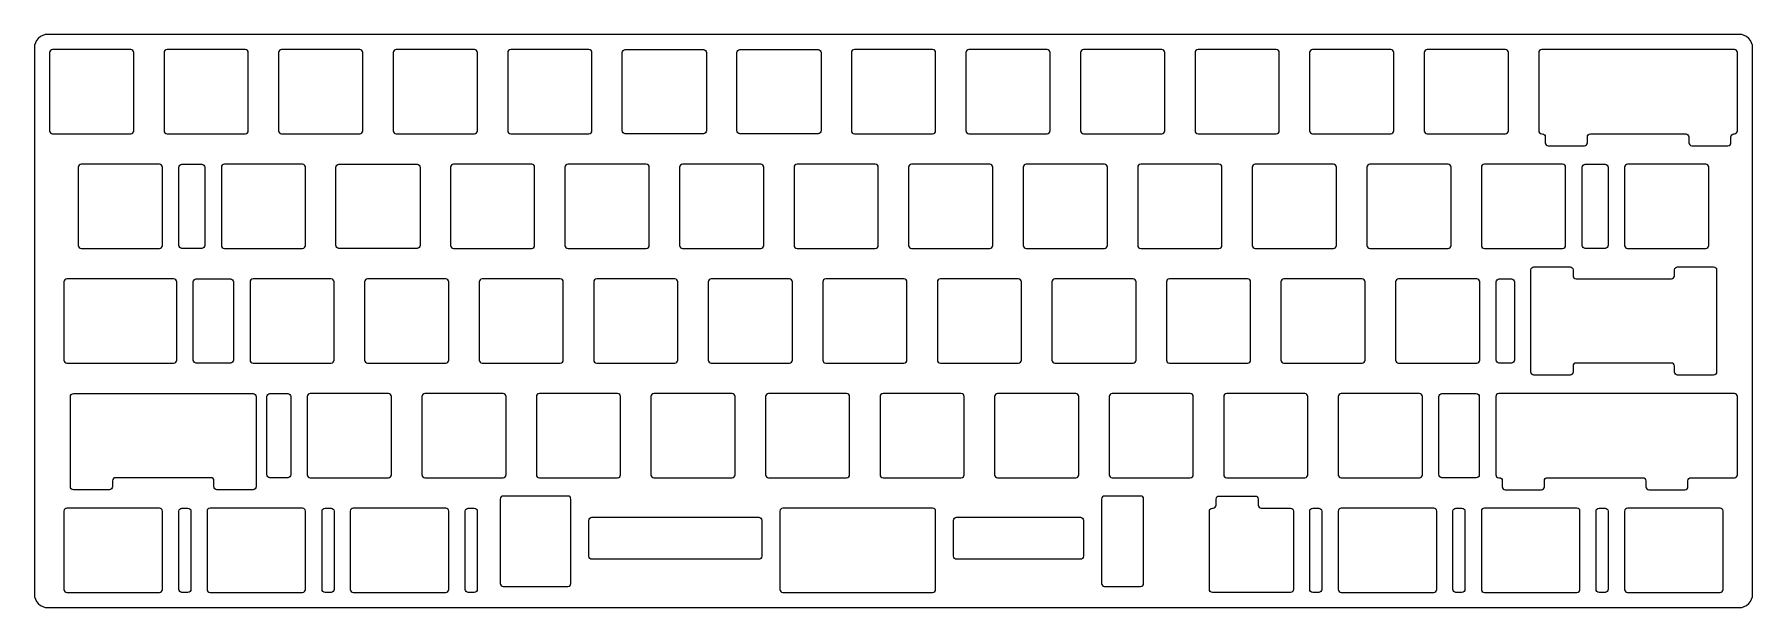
# Model space of a CAD drawing. Header units: millimetres. Extents: x -143 to 143, y -47 to 49.
import ezdxf

# ---------------------------------------------------------------- set-up
doc = ezdxf.new("R2010")
doc.units = ezdxf.units.MM
doc.layers.get('0').update_dxf_attribs({"linetype": 'CONTINUOUS'})

msp = doc.modelspace()

# ---------------------------------------------------------------- linework, layer by layer
for points in [[(-142.88, 46.4), (-142.88, -44.35, 0.414214), (-140.62, -46.6), (140.62, -46.6, 0.414214), (142.88, -44.35), (142.88, 46.4, 0.414214), (140.62, 48.65), (-140.62, 48.65, 0.414214)], [(-139.85, 46.13, 0.414214), (-140.35, 45.63), (-140.35, 32.63, 0.414214), (-139.85, 32.13), (-126.85, 32.13, 0.414214), (-126.35, 32.63), (-126.35, 45.63, 0.414214), (-126.85, 46.13)], [(-120.8, 46.13, 0.414214), (-121.3, 45.63), (-121.3, 32.63, 0.414214), (-120.8, 32.13), (-107.8, 32.13, 0.414214), (-107.3, 32.63), (-107.3, 45.63, 0.414214), (-107.8, 46.13)], [(-101.75, 46.13, 0.414214), (-102.25, 45.63), (-102.25, 32.63, 0.414214), (-101.75, 32.13), (-88.75, 32.13, 0.414214), (-88.25, 32.63), (-88.25, 45.63, 0.414214), (-88.75, 46.13)], [(-82.7, 46.13, 0.414214), (-83.2, 45.63), (-83.2, 32.63, 0.414214), (-82.7, 32.13), (-69.7, 32.13, 0.414214), (-69.2, 32.63), (-69.2, 45.63, 0.414214), (-69.7, 46.13)], [(-63.65, 46.13, 0.414214), (-64.15, 45.63), (-64.15, 32.63, 0.414214), (-63.65, 32.13), (-50.65, 32.13, 0.414214), (-50.15, 32.63), (-50.15, 45.63, 0.414214), (-50.65, 46.13)], [(-45.1, 32.63), (-45.1, 45.63, -0.414214), (-44.6, 46.13), (-31.6, 46.13, -0.414214), (-31.1, 45.63), (-31.1, 32.63, -0.414214), (-31.6, 32.13), (-44.6, 32.13, -0.414214)], [(-26.05, 32.63), (-26.05, 45.63, -0.414214), (-25.55, 46.13), (-12.55, 46.13, -0.414214), (-12.05, 45.63), (-12.05, 32.63, -0.414214), (-12.55, 32.13), (-25.55, 32.13, -0.414214)], [(-6.5, 46.13, 0.414214), (-7, 45.63), (-7, 32.63, 0.414214), (-6.5, 32.13), (6.5, 32.13, 0.414214), (7, 32.63), (7, 45.63, 0.414214), (6.5, 46.13)], [(12.55, 46.13, 0.414214), (12.05, 45.63), (12.05, 32.63, 0.414214), (12.55, 32.13), (25.55, 32.13, 0.414214), (26.05, 32.63), (26.05, 45.63, 0.414214), (25.55, 46.13)], [(45.1, 45.63, 0.414214), (44.6, 46.13), (31.6, 46.13, 0.414214), (31.1, 45.63), (31.1, 32.63, 0.414214), (31.6, 32.13), (44.6, 32.13, 0.414214), (45.1, 32.63)], [(50.65, 46.13, 0.414214), (50.15, 45.63), (50.15, 32.63, 0.414214), (50.65, 32.13), (63.65, 32.13, 0.414214), (64.15, 32.63), (64.15, 45.63, 0.414214), (63.65, 46.13)], [(69.7, 46.13, 0.414214), (69.2, 45.63), (69.2, 32.63, 0.414214), (69.7, 32.13), (82.7, 32.13, 0.414214), (83.2, 32.63), (83.2, 45.63, 0.414214), (82.7, 46.13)], [(88.75, 46.13, 0.414214), (88.25, 45.63), (88.25, 32.63, 0.414214), (88.75, 32.13), (101.75, 32.13, 0.414214), (102.25, 32.63), (102.25, 45.63, 0.414214), (101.75, 46.13)], [(108.39, 30.63, 0.414214), (108.89, 30.13), (114.89, 30.13, 0.414214), (115.39, 30.63), (115.39, 31.63, -0.414214), (115.89, 32.13), (131.76, 32.13, -0.414214), (132.26, 31.63), (132.26, 30.63, 0.414214), (132.76, 30.13), (138.76, 30.13, 0.414214), (139.26, 30.63), (139.26, 31.63, -0.414214), (139.76, 32.13), (139.85, 32.13, 0.414214), (140.35, 32.63), (140.35, 45.63, 0.414214), (139.85, 46.13), (107.8, 46.13, 0.414214), (107.3, 45.63), (107.3, 32.63, 0.414214), (107.8, 32.13), (107.89, 32.13, -0.414214), (108.39, 31.63)], [(-135.09, 27.08, 0.414214), (-135.59, 26.58), (-135.59, 13.58, 0.414214), (-135.09, 13.08), (-122.09, 13.08, 0.414214), (-121.59, 13.58), (-121.59, 26.58, 0.414214), (-122.09, 27.08)], [(-118.34, 27.08), (-115.03, 27.08, -0.414214), (-114.53, 26.58), (-114.53, 13.58, -0.414214), (-115.03, 13.08), (-118.34, 13.08, -0.414214), (-118.84, 13.58), (-118.84, 26.58, -0.414214)], [(-111.28, 27.08, 0.414214), (-111.78, 26.58), (-111.78, 13.58, 0.414214), (-111.28, 13.08), (-98.28, 13.08, 0.414214), (-97.78, 13.58), (-97.78, 26.58, 0.414214), (-98.28, 27.08)], [(-92.73, 13.58), (-92.73, 26.58, -0.414214), (-92.22, 27.08), (-79.22, 27.08, -0.414214), (-78.72, 26.58), (-78.72, 13.58, -0.414214), (-79.22, 13.08), (-92.22, 13.08, -0.414214)], [(-73.17, 27.08, 0.414214), (-73.68, 26.58), (-73.68, 13.58, 0.414214), (-73.17, 13.08), (-60.17, 13.08, 0.414214), (-59.68, 13.58), (-59.68, 26.58, 0.414214), (-60.17, 27.08)], [(-54.13, 27.08, 0.414214), (-54.63, 26.58), (-54.63, 13.58, 0.414214), (-54.13, 13.08), (-41.12, 13.08, 0.414214), (-40.62, 13.58), (-40.62, 26.58, 0.414214), (-41.12, 27.08)], [(-35.08, 27.08, 0.414214), (-35.58, 26.58), (-35.58, 13.58, 0.414214), (-35.08, 13.08), (-22.07, 13.08, 0.414214), (-21.58, 13.58), (-21.58, 26.58, 0.414214), (-22.07, 27.08)], [(-16.03, 27.08, 0.414214), (-16.53, 26.58), (-16.53, 13.58, 0.414214), (-16.03, 13.08), (-3.03, 13.08, 0.414214), (-2.53, 13.58), (-2.53, 26.58, 0.414214), (-3.03, 27.08)], [(3.02, 27.08, 0.414214), (2.52, 26.58), (2.52, 13.58, 0.414214), (3.02, 13.08), (16.02, 13.08, 0.414214), (16.52, 13.58), (16.52, 26.58, 0.414214), (16.02, 27.08)], [(22.07, 27.08, 0.414214), (21.57, 26.58), (21.57, 13.58, 0.414214), (22.07, 13.08), (35.08, 13.08, 0.414214), (35.57, 13.58), (35.57, 26.58, 0.414214), (35.08, 27.08)], [(41.12, 27.08, 0.414214), (40.62, 26.58), (40.62, 13.58, 0.414214), (41.12, 13.08), (54.13, 13.08, 0.414214), (54.62, 13.58), (54.62, 26.58, 0.414214), (54.13, 27.08)], [(60.17, 27.08, 0.414214), (59.67, 26.58), (59.67, 13.58, 0.414214), (60.17, 13.08), (73.17, 13.08, 0.414214), (73.67, 13.58), (73.67, 26.58, 0.414214), (73.17, 27.08)], [(79.22, 27.08, 0.414214), (78.72, 26.58), (78.72, 13.58, 0.414214), (79.22, 13.08), (92.22, 13.08, 0.414214), (92.72, 13.58), (92.72, 26.58, 0.414214), (92.22, 27.08)], [(98.28, 27.08, 0.414214), (97.77, 26.58), (97.77, 13.58, 0.414214), (98.28, 13.08), (111.28, 13.08, 0.414214), (111.77, 13.58), (111.77, 26.58, 0.414214), (111.28, 27.08)], [(118.34, 13.08), (115.03, 13.08, -0.414214), (114.53, 13.58), (114.53, 26.58, -0.414214), (115.03, 27.08), (118.34, 27.08, -0.414214), (118.84, 26.58), (118.84, 13.58, -0.414214)], [(122.09, 27.08, 0.414214), (121.59, 26.58), (121.59, 13.58, 0.414214), (122.09, 13.08), (135.09, 13.08, 0.414214), (135.59, 13.58), (135.59, 26.58, 0.414214), (135.09, 27.08)], [(129.38, -5.97), (113.51, -5.97, 0.414214), (113.01, -6.47), (113.01, -7.47, -0.414214), (112.51, -7.97), (106.51, -7.97, -0.414214), (106.01, -7.47), (106.01, 9.53, -0.414214), (106.51, 10.03), (112.51, 10.03, -0.414214), (113.01, 9.53), (113.01, 8.53, 0.414214), (113.51, 8.03), (129.38, 8.03, 0.414214), (129.88, 8.53), (129.88, 9.53, -0.414214), (130.38, 10.03), (136.38, 10.03, -0.414214), (136.88, 9.53), (136.88, -7.47, -0.414214), (136.38, -7.97), (130.38, -7.97, -0.414214), (129.88, -7.47), (129.88, -6.47, 0.414214)], [(-119.21, 7.53, 0.414214), (-119.71, 8.03), (-137.47, 8.03, 0.414214), (-137.97, 7.53), (-137.97, -5.47, 0.414214), (-137.47, -5.97), (-119.71, -5.97, 0.414214), (-119.21, -5.47)], [(-115.96, 8.03), (-110.26, 8.03, -0.414214), (-109.76, 7.53), (-109.76, -5.47, -0.414214), (-110.26, -5.97), (-115.96, -5.97, -0.414214), (-116.46, -5.47), (-116.46, 7.53, -0.414214)], [(-106.51, 8.03, 0.414214), (-107.01, 7.53), (-107.01, -5.47, 0.414214), (-106.51, -5.97), (-93.51, -5.97, 0.414214), (-93.01, -5.47), (-93.01, 7.53, 0.414214), (-93.51, 8.03)], [(-87.46, 8.03, 0.414214), (-87.96, 7.53), (-87.96, -5.47, 0.414214), (-87.46, -5.97), (-74.46, -5.97, 0.414214), (-73.96, -5.47), (-73.96, 7.53, 0.414214), (-74.46, 8.03)], [(-68.41, 8.03, 0.414214), (-68.91, 7.53), (-68.91, -5.47, 0.414214), (-68.41, -5.97), (-55.41, -5.97, 0.414214), (-54.91, -5.47), (-54.91, 7.53, 0.414214), (-55.41, 8.03)], [(-49.36, 8.03, 0.414214), (-49.86, 7.53), (-49.86, -5.47, 0.414214), (-49.36, -5.97), (-36.36, -5.97, 0.414214), (-35.86, -5.47), (-35.86, 7.53, 0.414214), (-36.36, 8.03)], [(-30.31, 8.03, 0.414214), (-30.81, 7.53), (-30.81, -5.47, 0.414214), (-30.31, -5.97), (-17.31, -5.97, 0.414214), (-16.81, -5.47), (-16.81, 7.53, 0.414214), (-17.31, 8.03)], [(-11.26, 8.03, 0.414214), (-11.76, 7.53), (-11.76, -5.47, 0.414214), (-11.26, -5.97), (1.74, -5.97, 0.414214), (2.24, -5.47), (2.24, 7.53, 0.414214), (1.74, 8.03)], [(7.79, 8.03, 0.414214), (7.29, 7.53), (7.29, -5.47, 0.414214), (7.79, -5.97), (20.79, -5.97, 0.414214), (21.29, -5.47), (21.29, 7.53, 0.414214), (20.79, 8.03)], [(26.84, 8.03, 0.414214), (26.34, 7.53), (26.34, -5.47, 0.414214), (26.84, -5.97), (39.84, -5.97, 0.414214), (40.34, -5.47), (40.34, 7.53, 0.414214), (39.84, 8.03)], [(45.89, 8.03, 0.414214), (45.39, 7.53), (45.39, -5.47, 0.414214), (45.89, -5.97), (58.89, -5.97, 0.414214), (59.39, -5.47), (59.39, 7.53, 0.414214), (58.89, 8.03)], [(64.94, 8.03, 0.414214), (64.44, 7.53), (64.44, -5.47, 0.414214), (64.94, -5.97), (77.94, -5.97, 0.414214), (78.44, -5.47), (78.44, 7.53, 0.414214), (77.94, 8.03)], [(83.99, 8.03, 0.414214), (83.49, 7.53), (83.49, -5.47, 0.414214), (83.99, -5.97), (96.99, -5.97, 0.414214), (97.49, -5.47), (97.49, 7.53, 0.414214), (96.99, 8.03)], [(100.74, 8.03), (102.76, 8.03, -0.414214), (103.26, 7.53), (103.26, -5.47, -0.414214), (102.76, -5.97), (100.74, -5.97, -0.414214), (100.24, -5.47), (100.24, 7.53, -0.414214)], [(-113.51, -25.02), (-129.38, -25.02, 0.414214), (-129.88, -25.52), (-129.88, -26.52, -0.414214), (-130.38, -27.02), (-136.38, -27.02, -0.414214), (-136.88, -26.52), (-136.88, -11.52, -0.414214), (-136.38, -11.02), (-106.51, -11.02, -0.414214), (-106.01, -11.52), (-106.01, -26.52, -0.414214), (-106.51, -27.02), (-112.51, -27.02, -0.414214), (-113.01, -26.52), (-113.01, -25.52, 0.414214)], [(-103.69, -11.02), (-100.74, -11.02, -0.414214), (-100.24, -11.52), (-100.24, -24.52, -0.414214), (-100.74, -25.02), (-103.69, -25.02, -0.414214), (-104.19, -24.52), (-104.19, -11.52, -0.414214)], [(-96.99, -11.02, 0.414214), (-97.49, -11.52), (-97.49, -24.52, 0.414214), (-96.99, -25.02), (-83.99, -25.02, 0.414214), (-83.49, -24.52), (-83.49, -11.52, 0.414214), (-83.99, -11.02)], [(-77.94, -11.02, 0.414214), (-78.44, -11.52), (-78.44, -24.52, 0.414214), (-77.94, -25.02), (-64.94, -25.02, 0.414214), (-64.44, -24.52), (-64.44, -11.52, 0.414214), (-64.94, -11.02)], [(-58.89, -11.02, 0.414214), (-59.39, -11.52), (-59.39, -24.52, 0.414214), (-58.89, -25.02), (-45.89, -25.02, 0.414214), (-45.39, -24.52), (-45.39, -11.52, 0.414214), (-45.89, -11.02)], [(-39.84, -11.02, 0.414214), (-40.34, -11.52), (-40.34, -24.52, 0.414214), (-39.84, -25.02), (-26.84, -25.02, 0.414214), (-26.34, -24.52), (-26.34, -11.52, 0.414214), (-26.84, -11.02)], [(-20.79, -11.02, 0.414214), (-21.29, -11.52), (-21.29, -24.52, 0.414214), (-20.79, -25.02), (-7.79, -25.02, 0.414214), (-7.29, -24.52), (-7.29, -11.52, 0.414214), (-7.79, -11.02)], [(-1.74, -11.02, 0.414214), (-2.24, -11.52), (-2.24, -24.52, 0.414214), (-1.74, -25.02), (11.26, -25.02, 0.414214), (11.76, -24.52), (11.76, -11.52, 0.414214), (11.26, -11.02)], [(17.31, -11.02, 0.414214), (16.81, -11.52), (16.81, -24.52, 0.414214), (17.31, -25.02), (30.31, -25.02, 0.414214), (30.81, -24.52), (30.81, -11.52, 0.414214), (30.31, -11.02)], [(36.36, -11.02, 0.414214), (35.86, -11.52), (35.86, -24.52, 0.414214), (36.36, -25.02), (49.36, -25.02, 0.414214), (49.86, -24.52), (49.86, -11.52, 0.414214), (49.36, -11.02)], [(55.41, -11.02, 0.414214), (54.91, -11.52), (54.91, -24.52, 0.414214), (55.41, -25.02), (68.41, -25.02, 0.414214), (68.91, -24.52), (68.91, -11.52, 0.414214), (68.41, -11.02)], [(74.46, -11.02, 0.414214), (73.96, -11.52), (73.96, -24.52, 0.414214), (74.46, -25.02), (87.46, -25.02, 0.414214), (87.96, -24.52), (87.96, -11.52, 0.414214), (87.46, -11.02)], [(97.41, -11.52), (97.41, -24.52, -0.414214), (96.91, -25.02), (91.21, -25.02, -0.414214), (90.71, -24.52), (90.71, -11.52, -0.414214), (91.21, -11.02), (96.91, -11.02, -0.414214)], [(140.35, -11.52, 0.414214), (139.85, -11.02), (100.66, -11.02, 0.414214), (100.16, -11.52), (100.16, -24.52, 0.414214), (100.66, -25.02), (100.74, -25.02, -0.414214), (101.24, -25.52), (101.24, -26.52, 0.414214), (101.74, -27.02), (107.74, -27.02, 0.414214), (108.24, -26.52), (108.24, -25.52, -0.414214), (108.74, -25.02), (124.62, -25.02, -0.414214), (125.12, -25.52), (125.12, -26.52, 0.414214), (125.62, -27.02), (131.62, -27.02, 0.414214), (132.12, -26.52), (132.12, -25.52, -0.414214), (132.62, -25.02), (139.85, -25.02, 0.414214), (140.35, -24.52)], [(-65.41, -42.57, 0.414214), (-64.91, -43.07), (-54.15, -43.07, 0.414214), (-53.65, -42.57), (-53.65, -28.57, 0.414214), (-54.15, -28.07), (-64.91, -28.07, 0.414214), (-65.41, -28.57)], [(41.09, -43.07, 0.414214), (41.59, -42.57), (41.59, -28.57, 0.414214), (41.09, -28.07), (35.09, -28.07, 0.414214), (34.59, -28.57), (34.59, -42.57, 0.414214), (35.09, -43.07)], [(60.65, -28.57), (60.65, -29.57, 0.414214), (61.15, -30.07), (66.03, -30.07, -0.414214), (66.53, -30.57), (66.53, -43.57, -0.414214), (66.03, -44.07), (53.03, -44.07, -0.414214), (52.53, -43.57), (52.53, -30.57, -0.414214), (53.03, -30.07), (53.15, -30.07, 0.414214), (53.65, -29.57), (53.65, -28.57, -0.414214), (54.15, -28.07), (60.15, -28.07, -0.414214)], [(-137.47, -30.07, 0.414214), (-137.97, -30.57), (-137.97, -43.57, 0.414214), (-137.47, -44.07), (-122.09, -44.07, 0.414214), (-121.59, -43.57), (-121.59, -30.57, 0.414214), (-122.09, -30.07)], [(-118.34, -30.07), (-117.34, -30.07, -0.414214), (-116.84, -30.57), (-116.84, -43.57, -0.414214), (-117.34, -44.07), (-118.34, -44.07, -0.414214), (-118.84, -43.57), (-118.84, -30.57, -0.414214)], [(-113.66, -30.07, 0.414214), (-114.16, -30.57), (-114.16, -43.57, 0.414214), (-113.66, -44.07), (-98.28, -44.07, 0.414214), (-97.78, -43.57), (-97.78, -30.57, 0.414214), (-98.28, -30.07)], [(-93.53, -44.07), (-94.53, -44.07, -0.414214), (-95.03, -43.57), (-95.03, -30.57, -0.414214), (-94.53, -30.07), (-93.53, -30.07, -0.414214), (-93.03, -30.57), (-93.03, -43.57, -0.414214)], [(-89.84, -30.07, 0.414214), (-90.34, -30.57), (-90.34, -43.57, 0.414214), (-89.84, -44.07), (-74.46, -44.07, 0.414214), (-73.96, -43.57), (-73.96, -30.57, 0.414214), (-74.46, -30.07)], [(-69.21, -30.57), (-69.21, -43.57, -0.414214), (-69.71, -44.07), (-70.71, -44.07, -0.414214), (-71.21, -43.57), (-71.21, -30.57, -0.414214), (-70.71, -30.07), (-69.71, -30.07, -0.414214)], [(-18.41, -30.07, 0.414214), (-18.91, -30.57), (-18.91, -43.57, 0.414214), (-18.41, -44.07), (6.5, -44.07, 0.414214), (7, -43.57), (7, -30.57, 0.414214), (6.5, -30.07)], [(69.71, -30.07), (70.71, -30.07, -0.414214), (71.21, -30.57), (71.21, -43.57, -0.414214), (70.71, -44.07), (69.71, -44.07, -0.414214), (69.21, -43.57), (69.21, -30.57, -0.414214)], [(90.34, -30.57, 0.414214), (89.84, -30.07), (74.46, -30.07, 0.414214), (73.96, -30.57), (73.96, -43.57, 0.414214), (74.46, -44.07), (89.84, -44.07, 0.414214), (90.34, -43.57)], [(93.03, -43.57), (93.03, -30.57, -0.414214), (93.53, -30.07), (94.53, -30.07, -0.414214), (95.03, -30.57), (95.03, -43.57, -0.414214), (94.53, -44.07), (93.53, -44.07, -0.414214)], [(114.16, -30.57, 0.414214), (113.66, -30.07), (98.28, -30.07, 0.414214), (97.77, -30.57), (97.77, -43.57, 0.414214), (98.28, -44.07), (113.66, -44.07, 0.414214), (114.16, -43.57)], [(117.34, -30.07), (118.34, -30.07, -0.414214), (118.84, -30.57), (118.84, -43.57, -0.414214), (118.34, -44.07), (117.34, -44.07, -0.414214), (116.84, -43.57), (116.84, -30.57, -0.414214)], [(137.97, -30.57, 0.414214), (137.47, -30.07), (122.09, -30.07, 0.414214), (121.59, -30.57), (121.59, -43.57, 0.414214), (122.09, -44.07), (137.47, -44.07, 0.414214), (137.97, -43.57)], [(-21.91, -32.07), (-21.91, -38.07, -0.414214), (-22.41, -38.57), (-50.15, -38.57, -0.414214), (-50.65, -38.07), (-50.65, -32.07, -0.414214), (-50.15, -31.57), (-22.41, -31.57, -0.414214)], [(31.59, -32.07), (31.59, -38.07, -0.414214), (31.09, -38.57), (10.5, -38.57, -0.414214), (10, -38.07), (10, -32.07, -0.414214), (10.5, -31.57), (31.09, -31.57, -0.414214)]]:
    msp.add_lwpolyline(points, format="xyb", close=True)

doc.saveas('drawing.dxf')
